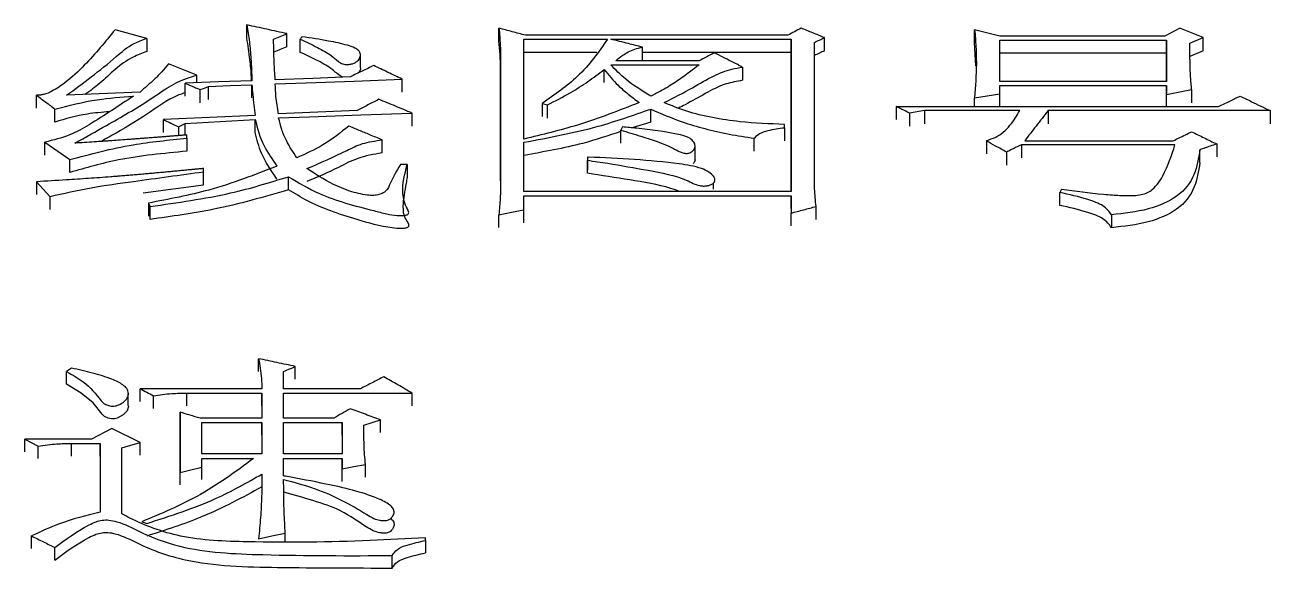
# Model space of a CAD drawing. Header units: millimetres. Extents: x 2642 to 4256, y 821 to 2003.
# Drawn here: x 2871.42 to 2879.49, y 1767.01 to 1770.53 of the extents above; entities that cross this region are included whole.
import ezdxf

# ---------------------------------------------------------------- set-up
doc = ezdxf.new("R2010")
doc.units = ezdxf.units.MM

msp = doc.modelspace()

# ---------------------------------------------------------------- linework, layer by layer
at = {"color": 7, "linetype": 'Continuous', "lineweight": 25}
for p, q in [((2872.2055, 1770.4406), (2872.0004, 1770.497)), ((2872.855, 1770.4426), (2872.855, 1770.5278)), ((2874.4884, 1770.4221), (2874.4884, 1770.5072)), ((2877.5714, 1770.4117), (2877.5714, 1770.4969)), ((2877.7336, 1770.4558), (2877.5714, 1770.4969)), ((2878.9019, 1770.5071), (2878.8045, 1770.4558)), ((2879.0533, 1770.4455), (2878.9019, 1770.5071)), ((2872.2055, 1770.4406), (2872.2055, 1770.3555)), ((2873.1146, 1770.3862), (2873.1146, 1770.4713)), ((2873.2011, 1770.3502), (2873.2011, 1770.4353)), ((2874.6507, 1770.4353), (2875.1916, 1770.4353)), ((2874.6507, 1769.789), (2874.6507, 1770.4353)), ((2876.3598, 1770.461), (2874.6615, 1770.461)), ((2875.2132, 1770.4353), (2876.3815, 1770.4352)), ((2876.3815, 1770.4352), (2876.3815, 1769.449)), ((2876.3815, 1770.3502), (2876.3815, 1770.4352)), ((2876.5329, 1769.545), (2876.5329, 1770.4146)), ((2876.5978, 1770.3604), (2876.5978, 1770.4455)), ((2877.5789, 1770.2632), (2877.5714, 1770.4117)), ((2878.8045, 1770.4558), (2877.7336, 1770.4558)), ((2877.7336, 1770.4301), (2878.8154, 1770.43)), ((2877.7336, 1770.1609), (2877.7336, 1770.4301)), ((2878.8153, 1770.345), (2878.8154, 1770.43)), ((2878.8154, 1770.43), (2878.8154, 1770.1609)), ((2878.9668, 1770.4094), (2879.0533, 1770.4455)), ((2879.0533, 1770.3604), (2879.0533, 1770.4455)), ((2873.5909, 1770.2537), (2873.5909, 1770.3391)), ((2875.1226, 1770.3502), (2874.6507, 1770.3502)), ((2876.3815, 1770.3502), (2875.4187, 1770.3502)), ((2876.3815, 1769.449), (2876.3815, 1770.3502)), ((2878.8153, 1770.345), (2877.7336, 1770.345)), ((2878.8154, 1770.1609), (2878.8153, 1770.345)), ((2879.0533, 1770.3604), (2878.9668, 1770.3244)), ((2872.5301, 1770.2028), (2872.3466, 1770.2752)), ((2874.4992, 1770.3114), (2874.4993, 1769.5184)), ((2874.4992, 1770.2265), (2874.4992, 1770.3114)), ((2875.2132, 1770.27), (2875.7865, 1770.27)), ((2875.7865, 1770.2959), (2875.2456, 1770.2959)), ((2876.068, 1770.1695), (2876.068, 1770.2543)), ((2872.5301, 1770.1533), (2872.5301, 1770.2028)), ((2873.861, 1770.0919), (2873.861, 1770.1766)), ((2874.4993, 1769.5182), (2874.4992, 1770.2265)), ((2875.1699, 1770.1541), (2875.1699, 1770.2389)), ((2872.1627, 1770.0933), (2871.6869, 1770.0724)), ((2872.4548, 1770.066), (2872.4548, 1770.1506)), ((2872.5521, 1770.0243), (2872.5521, 1770.1089)), ((2872.6062, 1770.0451), (2872.6062, 1770.1298)), ((2872.8875, 1770.0555), (2872.8875, 1770.1402)), ((2878.8154, 1770.1609), (2877.7336, 1770.1609)), ((2877.7336, 1770.1349), (2878.8154, 1770.1349)), ((2877.7336, 1770.0828), (2877.7336, 1770.1349)), ((2878.8154, 1770.1349), (2878.8154, 1770.0775)), ((2878.8154, 1770.0502), (2878.8154, 1770.1349)), ((2878.8154, 1770.0775), (2878.9776, 1770.1088)), ((2878.9776, 1770.1088), (2878.9776, 1770.0242)), ((2871.492, 1769.9879), (2871.492, 1770.0724)), ((2874.7696, 1770.0201), (2874.8021, 1770.0097)), ((2874.7696, 1770.0201), (2874.7696, 1769.9356)), ((2874.8021, 1769.9252), (2874.8021, 1770.0097)), ((2877.5714, 1770.0567), (2877.7336, 1770.0828)), ((2877.5714, 1769.9991), (2877.5714, 1770.0567)), ((2877.7336, 1769.9991), (2877.7336, 1770.0828)), ((2878.8154, 1769.9991), (2878.8154, 1770.0775)), ((2871.6111, 1769.899), (2871.6111, 1769.9835)), ((2873.9259, 1769.8729), (2873.9259, 1769.9573)), ((2875.4727, 1769.8991), (2875.4727, 1769.9835)), ((2877.063, 1769.9991), (2879.1507, 1769.9991)), ((2877.063, 1769.9991), (2877.063, 1769.9147)), ((2877.2468, 1769.973), (2877.1495, 1769.9572)), ((2877.1495, 1769.9572), (2877.1495, 1769.8728)), ((2877.8634, 1769.9729), (2877.2468, 1769.973)), ((2877.2468, 1769.973), (2877.2468, 1769.8885)), ((2879.486, 1769.9729), (2878.0473, 1769.9729)), ((2878.0473, 1769.9729), (2878.0473, 1769.8885)), ((2879.486, 1769.9729), (2879.486, 1769.8885)), ((2872.3142, 1769.831), (2872.3142, 1769.9153)), ((2872.4115, 1769.868), (2872.4548, 1769.889)), ((2872.4115, 1769.868), (2872.4115, 1769.811)), ((2872.4548, 1769.8145), (2872.4548, 1769.889)), ((2872.9091, 1769.831), (2872.9091, 1769.9153)), ((2875.2889, 1769.868), (2875.2781, 1769.8469)), ((2875.4727, 1769.899), (2875.3524, 1769.8615)), ((2876.3382, 1769.8627), (2876.3382, 1769.8837)), ((2876.3382, 1769.8627), (2876.3382, 1769.7784)), ((2871.5461, 1769.7679), (2871.7084, 1769.6567)), ((2872.4656, 1769.7942), (2872.4656, 1769.8153)), ((2872.4656, 1769.7942), (2872.4656, 1769.71)), ((2873.7313, 1769.6994), (2873.7313, 1769.7836)), ((2874.6507, 1769.449), (2874.6507, 1769.7678)), ((2876.1435, 1769.71), (2876.1435, 1769.7942)), ((2877.6471, 1769.7783), (2877.6471, 1769.6941)), ((2877.8959, 1769.7783), (2878.8586, 1769.7783)), ((2875.7597, 1769.6607), (2875.7597, 1769.7453)), ((2877.7769, 1769.7043), (2877.7769, 1769.6203)), ((2878.8694, 1769.7519), (2877.8743, 1769.7519)), ((2877.8743, 1769.7519), (2877.8743, 1769.6678)), ((2879.0317, 1769.636), (2879.0317, 1769.7201)), ((2879.1399, 1769.7572), (2879.1399, 1769.673)), ((2871.7084, 1769.5726), (2871.7084, 1769.6567)), ((2873.8935, 1769.6248), (2873.8503, 1769.6248)), ((2873.8935, 1769.6248), (2873.8935, 1769.5409)), ((2875.0618, 1769.6725), (2875.0618, 1769.5885)), ((2875.0618, 1769.6725), (2875.0618, 1769.6515)), ((2875.0618, 1769.5675), (2875.0618, 1769.6515)), ((2872.5738, 1769.5771), (2872.5738, 1769.5983)), ((2872.5738, 1769.4931), (2872.5738, 1769.5771)), ((2873.1254, 1769.4612), (2873.1254, 1769.5451)), ((2875.8792, 1769.547), (2875.8792, 1769.548)), ((2871.492, 1769.5131), (2871.492, 1769.4294)), ((2871.492, 1769.5131), (2871.5782, 1769.4174)), ((2872.1817, 1769.4398), (2872.5737, 1769.4931)), ((2876.3815, 1769.449), (2874.6507, 1769.449)), ((2875.8792, 1769.4637), (2875.8792, 1769.5054)), ((2878.1339, 1769.465), (2878.1231, 1769.4436)), ((2878.1231, 1769.3598), (2878.1231, 1769.4436)), ((2871.5782, 1769.4174), (2871.5782, 1769.3337)), ((2872.2168, 1769.3742), (2872.2276, 1769.3527)), ((2872.2168, 1769.3742), (2872.2168, 1769.2905)), ((2874.6507, 1769.4223), (2876.3815, 1769.4222)), ((2874.6507, 1769.3312), (2874.6507, 1769.4223)), ((2876.3815, 1769.3386), (2876.3815, 1769.4222)), ((2876.3815, 1769.4222), (2876.3815, 1769.3097)), ((2872.2276, 1769.2692), (2872.2276, 1769.3527)), ((2874.4884, 1769.2155), (2874.4884, 1769.2989)), ((2874.6507, 1769.2477), (2874.6507, 1769.3312)), ((2876.3815, 1769.2262), (2876.3815, 1769.3097)), ((2876.5437, 1769.2691), (2876.5437, 1769.3526)), ((2878.4584, 1769.2989), (2878.4584, 1769.2153)), ((2872.9308, 1768.2851), (2872.9308, 1768.3671)), ((2873.1687, 1768.2351), (2873.1687, 1768.3171)), ((2871.6867, 1768.2015), (2871.6867, 1768.2838)), ((2871.7192, 1768.306), (2871.6868, 1768.2838)), ((2873.093, 1768.1722), (2873.093, 1768.2838)), ((2872.0861, 1768.1454), (2872.0861, 1768.1515)), ((2872.9524, 1768.1723), (2872.1627, 1768.1723)), ((2872.1627, 1768.0905), (2872.1627, 1768.1723)), ((2873.5906, 1768.1722), (2873.093, 1768.1722)), ((2872.0861, 1768.0692), (2872.0861, 1768.1394)), ((2872.2493, 1768.0458), (2872.2493, 1768.1275)), ((2872.4656, 1768.1443), (2872.9524, 1768.1443)), ((2872.4656, 1768.0622), (2872.4656, 1768.1443)), ((2872.9524, 1768.1443), (2872.9524, 1767.9817)), ((2872.9524, 1768.0626), (2872.9524, 1768.1443)), ((2873.093, 1768.1443), (2873.926, 1768.1443)), ((2873.093, 1767.9817), (2873.093, 1768.1443)), ((2873.926, 1768.0625), (2873.926, 1768.1443)), ((2872.4223, 1768.0211), (2872.4224, 1767.6313)), ((2872.4223, 1767.9395), (2872.4223, 1768.0211)), ((2871.9788, 1767.9142), (2871.849, 1767.8466)), ((2872.1627, 1767.824), (2871.9788, 1767.9142)), ((2872.4224, 1767.5499), (2872.4223, 1767.9391)), ((2872.9524, 1767.9817), (2872.5522, 1767.9817)), ((2872.563, 1767.9536), (2872.9524, 1767.9536)), ((2872.563, 1767.7504), (2872.563, 1767.9536)), ((2872.9524, 1767.9536), (2872.9524, 1767.7504)), ((2872.9524, 1767.8721), (2872.9524, 1767.9536)), ((2873.4175, 1767.9817), (2873.093, 1767.9817)), ((2873.093, 1767.9536), (2873.4716, 1767.9536)), ((2873.093, 1767.7504), (2873.093, 1767.9536)), ((2873.4716, 1767.9536), (2873.4716, 1767.7504)), ((2873.4716, 1767.8721), (2873.4716, 1767.9536)), ((2873.7204, 1767.889), (2873.7204, 1767.9705)), ((2871.4163, 1767.8466), (2871.5029, 1767.8014)), ((2871.849, 1767.8466), (2871.4163, 1767.8466)), ((2871.5029, 1767.7201), (2871.5029, 1767.8014)), ((2871.7192, 1767.8183), (2871.9031, 1767.8183)), ((2871.7192, 1767.737), (2871.7192, 1767.8183)), ((2871.9031, 1767.8183), (2871.9031, 1767.3745)), ((2871.9031, 1767.737), (2871.9031, 1767.8183)), ((2872.0437, 1767.3629), (2872.0437, 1767.79)), ((2872.1627, 1767.7427), (2872.1627, 1767.824)), ((2872.9524, 1767.7504), (2872.563, 1767.7504)), ((2873.4716, 1767.7504), (2873.093, 1767.7504)), ((2871.9031, 1767.7366), (2871.9031, 1767.3745)), ((2872.563, 1767.7221), (2872.8981, 1767.7221)), ((2872.563, 1767.6654), (2872.563, 1767.7221)), ((2873.093, 1767.7221), (2873.4716, 1767.7221)), ((2873.093, 1767.6085), (2873.093, 1767.7221)), ((2873.4716, 1767.7221), (2873.4716, 1767.654)), ((2873.4716, 1767.6409), (2873.4716, 1767.7221)), ((2873.6231, 1767.6013), (2873.6231, 1767.6824)), ((2872.4224, 1767.5503), (2872.4224, 1767.6313)), ((2872.563, 1767.5843), (2872.563, 1767.6654)), ((2873.4716, 1767.573), (2873.4716, 1767.654)), ((2873.7924, 1767.4084), (2873.7924, 1767.4105)), ((2873.7924, 1767.3293), (2873.7924, 1767.3385)), ((2871.4596, 1767.139), (2871.4596, 1767.2194)), ((2873.1038, 1767.1842), (2873.1038, 1767.2367)), ((2874.0125, 1767.1906), (2874.0125, 1767.2079)), ((2874.0125, 1767.1906), (2874.0125, 1767.1102)), ((2873.7962, 1767.0118), (2873.7962, 1767.0925))]:
    msp.add_line(p, q, dxfattribs=at)
at = {"color": 7, "linetype": 'Continuous', "lineweight": 25, "flags": 128}
for points in [[(2875.4187, 1770.2987), (2875.4187, 1770.3412), (2875.4187, 1770.3837)], [(2873.5257, 1770.1922), (2873.2823, 1770.1818), (2873.0389, 1770.1714)], [(2873.0389, 1770.1454), (2873.2384, 1770.153), (2873.5497, 1770.1648), (2873.861, 1770.1766)], [(2872.8875, 1770.1662), (2872.6711, 1770.1584), (2872.4548, 1770.1506)], [(2872.5521, 1770.1089), (2872.5792, 1770.1194), (2872.6062, 1770.1298)], [(2872.6062, 1770.1298), (2872.7468, 1770.135), (2872.8875, 1770.1402)], [(2872.9091, 1769.9416), (2872.6116, 1769.9284), (2872.3142, 1769.9153)], [(2873.569, 1769.973), (2873.3148, 1769.9625), (2873.0605, 1769.9521)], [(2873.0605, 1769.9258), (2873.2601, 1769.9331), (2873.593, 1769.9452), (2873.9259, 1769.9573)], [(2872.4548, 1769.889), (2872.6819, 1769.9022), (2872.9091, 1769.9153)], [(2875.2781, 1769.7626), (2875.2781, 1769.7974), (2875.2781, 1769.8221), (2875.2781, 1769.8469)], [(2871.5461, 1769.6837), (2871.5461, 1769.7049), (2871.5461, 1769.7262), (2871.5461, 1769.7679)], [(2874.4884, 1769.2989), (2874.5696, 1769.3151), (2874.6507, 1769.3312)], [(2872.0837, 1768.0686), (2872.087, 1768.0585), (2872.0791, 1768.0302), (2872.0532, 1768.003), (2872.0138, 1767.9822), (2871.996, 1767.9781), (2871.9766, 1767.9779), (2871.9566, 1767.9821), (2871.9332, 1767.9927), (2871.9163, 1768.0072), (2871.858, 1768.082), (2871.7807, 1768.1445), (2871.6867, 1768.2015), (2871.6867, 1768.2015)], [(2873.6123, 1767.9367), (2873.6663, 1767.9536), (2873.7204, 1767.9705)], [(2871.4163, 1767.7652), (2871.4163, 1767.7853), (2871.4163, 1767.8057), (2871.4163, 1767.8466)], [(2872.0437, 1767.79), (2872.0886, 1767.8028), (2872.1257, 1767.8134), (2872.1627, 1767.824)], [(2873.4716, 1767.654), (2873.5474, 1767.6682), (2873.6231, 1767.6824)], [(2872.4224, 1767.6313), (2872.4927, 1767.6483), (2872.563, 1767.6654)], [(2872.1735, 1767.3114), (2872.1897, 1767.3057), (2872.2059, 1767.2999)], [(2872.9308, 1767.2021), (2873.0173, 1767.2194), (2873.1038, 1767.2367)], [(2871.6111, 1767.0637), (2871.6111, 1767.0841), (2871.6111, 1767.1045), (2871.6111, 1767.1445)]]:
    msp.add_lwpolyline(points, dxfattribs=at)
at = {"color": 7, "linetype": 'Continuous', "lineweight": 25}
for points, knots in [([(2872.0004, 1770.497), (2871.9377, 1770.4194), (2871.842, 1770.301), (2871.7, 1770.168), (2871.6087, 1770.1052), (2871.5521, 1770.0803), (2871.5164, 1770.0729), (2871.5003, 1770.0726), (2871.492, 1770.0724)], [0, 0, 0, 0, 0.4932841, 0.7524352, 0.8836943, 0.9508017, 0.9748294, 1, 1, 1, 1]), ([(2872.855, 1770.5278), (2872.8608, 1770.4914), (2872.8724, 1770.4186), (2872.8831, 1770.2981), (2872.8859, 1770.2137), (2872.8875, 1770.1662)], [0, 0, 0, 0, 0.304303, 0.608646, 1, 1, 1, 1]), ([(2873.1146, 1770.4713), (2873.0714, 1770.4807), (2872.9848, 1770.4996), (2872.8983, 1770.5184), (2872.855, 1770.5278)], [0, 0, 0, 0, 0.5, 1, 1, 1, 1]), ([(2874.4884, 1770.5072), (2874.4902, 1770.4889), (2874.4937, 1770.4523), (2874.4976, 1770.3871), (2874.4986, 1770.3401), (2874.4992, 1770.3114)], [0, 0, 0, 0, 0.281466, 0.562942, 1, 1, 1, 1]), ([(2874.6615, 1770.461), (2874.6327, 1770.4687), (2874.575, 1770.4841), (2874.5173, 1770.4995), (2874.4884, 1770.5072)], [0, 0, 0, 0, 0.499999, 1, 1, 1, 1]), ([(2876.4464, 1770.5072), (2876.4319, 1770.4995), (2876.4031, 1770.4841), (2876.3742, 1770.4687), (2876.3598, 1770.461)], [0, 0, 0, 0, 0.499996, 1, 1, 1, 1]), ([(2876.5978, 1770.4455), (2876.5726, 1770.4558), (2876.5221, 1770.4764), (2876.4716, 1770.4969), (2876.4464, 1770.5072)], [0, 0, 0, 0, 0.499999, 1, 1, 1, 1]), ([(2877.5714, 1770.4969), (2877.5744, 1770.4602), (2877.5805, 1770.3868), (2877.5845, 1770.2403), (2877.5766, 1770.1299), (2877.5714, 1770.0567)], [0, 0, 0, 0, 0.2520851, 0.5041975, 1, 1, 1, 1]), ([(2871.6869, 1770.0724), (2871.7402, 1770.112), (2871.8511, 1770.1943), (2871.9938, 1770.3062), (2872.0939, 1770.4003), (2872.1775, 1770.4304), (2872.2055, 1770.4406)], [0, 0, 0, 0, 0.31366, 0.654046, 0.883874, 1, 1, 1, 1]), ([(2872.885, 1770.1661), (2872.8848, 1770.1748), (2872.8838, 1770.2204), (2872.874, 1770.3128), (2872.8619, 1770.3959), (2872.855, 1770.4426)], [0, 0, 0, 0, 0.093559, 0.490827, 1, 1, 1, 1]), ([(2873.0281, 1770.4353), (2873.0425, 1770.4413), (2873.0714, 1770.4533), (2873.1002, 1770.4653), (2873.1146, 1770.4713)], [0, 0, 0, 0, 0.4999992, 1, 1, 1, 1]), ([(2873.0389, 1770.1714), (2873.0375, 1770.1918), (2873.0338, 1770.2461), (2873.0296, 1770.3341), (2873.0286, 1770.4016), (2873.0281, 1770.4353)], [0, 0, 0, 0, 0.230465, 0.615194, 1, 1, 1, 1]), ([(2873.2011, 1770.4353), (2873.2384, 1770.4179), (2873.3095, 1770.3848), (2873.3952, 1770.3374), (2873.439, 1770.298), (2873.468, 1770.2769), (2873.4922, 1770.271), (2873.5124, 1770.271), (2873.5339, 1770.2747), (2873.556, 1770.2826), (2873.5766, 1770.2968), (2873.5898, 1770.3179), (2873.5935, 1770.3418), (2873.5791, 1770.363), (2873.5514, 1770.382), (2873.485, 1770.403), (2873.3705, 1770.4278), (2873.2699, 1770.4424), (2873.212, 1770.4508)], [0, 0, 0, 0, 0.140265, 0.267253, 0.34565, 0.385196, 0.401729, 0.418248, 0.440927, 0.464428, 0.491888, 0.53456, 0.581082, 0.616632, 0.65201, 0.706896, 0.831302, 1, 1, 1, 1]), ([(2873.212, 1770.4507), (2873.2111, 1770.4494), (2873.2088, 1770.4462), (2873.2052, 1770.441), (2873.2025, 1770.4372), (2873.2012, 1770.4353)], [0, 0, 0, 0, 0.25891, 0.629455, 1, 1, 1, 1]), ([(2874.4992, 1770.2265), (2874.499, 1770.245), (2874.4984, 1770.2818), (2874.4951, 1770.3471), (2874.491, 1770.3937), (2874.4884, 1770.4221)], [0, 0, 0, 0, 0.281816, 0.563643, 1, 1, 1, 1]), ([(2875.1916, 1770.4353), (2875.1345, 1770.3527), (2875.0317, 1770.2041), (2874.8503, 1770.0768), (2874.7696, 1770.0201)], [0, 0, 0, 0, 0.555128, 1, 1, 1, 1]), ([(2875.4187, 1770.3837), (2875.3883, 1770.3914), (2875.3389, 1770.4038), (2875.2704, 1770.4209), (2875.2322, 1770.4305), (2875.2132, 1770.4353)], [0, 0, 0, 0, 0.443636, 0.721817, 1, 1, 1, 1]), ([(2876.5329, 1770.4146), (2876.5437, 1770.4198), (2876.5654, 1770.4301), (2876.587, 1770.4404), (2876.5978, 1770.4455)], [0, 0, 0, 0, 0.499999, 1, 1, 1, 1]), ([(2878.9776, 1770.1088), (2878.9774, 1770.1113), (2878.9769, 1770.1163), (2878.9763, 1770.1238), (2878.9756, 1770.1312), (2878.975, 1770.1387), (2878.9743, 1770.1462), (2878.9737, 1770.1536), (2878.9732, 1770.1599), (2878.9727, 1770.1661), (2878.9722, 1770.1723), (2878.9717, 1770.1798), (2878.971, 1770.1897), (2878.9704, 1770.1996), (2878.9698, 1770.2096), (2878.9694, 1770.217), (2878.9689, 1770.227), (2878.9685, 1770.2369), (2878.9682, 1770.2468), (2878.9679, 1770.2543), (2878.9676, 1770.2642), (2878.9674, 1770.2741), (2878.9672, 1770.284), (2878.967, 1770.2939), (2878.9669, 1770.3038), (2878.9668, 1770.3137), (2878.9667, 1770.3211), (2878.9667, 1770.3286), (2878.9666, 1770.336), (2878.9666, 1770.3422), (2878.9666, 1770.3471), (2878.9666, 1770.352), (2878.9666, 1770.357), (2878.9666, 1770.3619), (2878.9666, 1770.3656), (2878.9666, 1770.3693), (2878.9667, 1770.3743), (2878.9667, 1770.3792), (2878.9667, 1770.3841), (2878.9667, 1770.3891), (2878.9667, 1770.394), (2878.9667, 1770.3989), (2878.9668, 1770.4037), (2878.9668, 1770.4072), (2878.9668, 1770.4094)], [0, 0, 0, 0, 0.024742, 0.049483, 0.074225, 0.098967, 0.123709, 0.14845, 0.173192, 0.185563, 0.210305, 0.235047, 0.259788, 0.309272, 0.334014, 0.358756, 0.383497, 0.432981, 0.457723, 0.482464, 0.507206, 0.55669, 0.581431, 0.606173, 0.655657, 0.680399, 0.70514, 0.729882, 0.754624, 0.779366, 0.791736, 0.804107, 0.828849, 0.84122, 0.853591, 0.865962, 0.878333, 0.903074, 0.915445, 0.927816, 0.952558, 0.964929, 0.9773, 1, 1, 1, 1]), ([(2872.2055, 1770.3555), (2872.1754, 1770.3441), (2872.0398, 1770.2926), (2871.9481, 1770.1801), (2871.8386, 1770.1013), (2871.8057, 1770.0777)], [0, 0, 0, 0, 0.166282, 0.749893, 1, 1, 1, 1]), ([(2873.1146, 1770.3862), (2873.1002, 1770.3802), (2873.0719, 1770.3685), (2873.0437, 1770.3567), (2873.0298, 1770.3509)], [0, 0, 0, 0, 0.510286, 1, 1, 1, 1]), ([(2873.4777, 1770.1902), (2873.4774, 1770.1902), (2873.4698, 1770.1919), (2873.4403, 1770.2111), (2873.397, 1770.2522), (2873.3056, 1770.3017), (2873.2361, 1770.334), (2873.2011, 1770.3502)], [0, 0, 0, 0, 0.002101, 0.06025, 0.324417, 0.659916, 1, 1, 1, 1]), ([(2875.2456, 1770.2959), (2875.26, 1770.3082), (2875.2837, 1770.3286), (2875.3264, 1770.3533), (2875.3669, 1770.3731), (2875.4013, 1770.3801), (2875.4187, 1770.3837)], [0, 0, 0, 0, 0.333513, 0.552424, 0.773916, 1, 1, 1, 1]), ([(2875.8839, 1770.3476), (2875.8676, 1770.339), (2875.8352, 1770.3218), (2875.8027, 1770.3045), (2875.7865, 1770.2959)], [0, 0, 0, 0, 0.499998, 1, 1, 1, 1]), ([(2876.0679, 1770.2544), (2876.0436, 1770.2667), (2876.0008, 1770.2884), (2875.9394, 1770.3195), (2875.9024, 1770.3382), (2875.8839, 1770.3476)], [0, 0, 0, 0, 0.3962, 0.6981, 1, 1, 1, 1]), ([(2876.5978, 1770.3604), (2876.587, 1770.3553), (2876.5653, 1770.345), (2876.5437, 1770.3347), (2876.5329, 1770.3296)], [0, 0, 0, 0, 0.499998, 1, 1, 1, 1]), ([(2872.3466, 1770.2752), (2872.3324, 1770.258), (2872.304, 1770.2237), (2872.2431, 1770.1628), (2872.1936, 1770.12), (2872.1627, 1770.0933)], [0, 0, 0, 0, 0.273067, 0.546131, 1, 1, 1, 1]), ([(2873.6771, 1770.2649), (2873.6519, 1770.2528), (2873.6014, 1770.2286), (2873.5509, 1770.2043), (2873.5257, 1770.1922)], [0, 0, 0, 0, 0.4999977, 1, 1, 1, 1]), ([(2873.5895, 1770.2537), (2873.5902, 1770.2496), (2873.5924, 1770.2369), (2873.5832, 1770.2249), (2873.577, 1770.2168)], [0, 0, 0, 0, 0.322685, 1, 1, 1, 1]), ([(2873.861, 1770.1766), (2873.8304, 1770.1913), (2873.7691, 1770.2208), (2873.7078, 1770.2502), (2873.6771, 1770.2649)], [0, 0, 0, 0, 0.5, 1, 1, 1, 1]), ([(2875.4729, 1770.0672), (2875.4153, 1770.1022), (2875.313, 1770.1645), (2875.2436, 1770.2379), (2875.2132, 1770.27)], [0, 0, 0, 0, 0.563044, 1, 1, 1, 1]), ([(2875.7865, 1770.27), (2875.7453, 1770.2379), (2875.6783, 1770.1858), (2875.5724, 1770.1182), (2875.5061, 1770.0842), (2875.4729, 1770.0672)], [0, 0, 0, 0, 0.443463, 0.720804, 1, 1, 1, 1]), ([(2875.5593, 1770.0254), (2875.6216, 1770.0568), (2875.7334, 1770.1131), (2875.8634, 1770.1935), (2875.976, 1770.2394), (2876.0443, 1770.2504), (2876.0679, 1770.2543)], [0, 0, 0, 0, 0.381447, 0.683524, 0.890528, 1, 1, 1, 1]), ([(2871.7408, 1769.7626), (2871.8091, 1769.8007), (2871.9754, 1769.8936), (2872.2157, 1770.0318), (2872.3845, 1770.1579), (2872.5076, 1770.1959), (2872.5301, 1770.2028)], [0, 0, 0, 0, 0.257956, 0.627877, 0.931924, 1, 1, 1, 1]), ([(2874.8021, 1770.0097), (2874.8523, 1770.0352), (2874.9457, 1770.0829), (2875.0664, 1770.1607), (2875.1354, 1770.2128), (2875.1699, 1770.2389)], [0, 0, 0, 0, 0.366086, 0.682145, 1, 1, 1, 1]), ([(2875.1699, 1770.2389), (2875.1984, 1770.2044), (2875.2435, 1770.1497), (2875.3249, 1770.0798), (2875.373, 1770.0435), (2875.3971, 1770.0254)], [0, 0, 0, 0, 0.459963, 0.729487, 1, 1, 1, 1]), ([(2876.0679, 1770.1694), (2876.0308, 1770.1626), (2875.9369, 1770.1453), (2875.8228, 1770.0816), (2875.7258, 1770.0272), (2875.6664, 1769.9965), (2875.6523, 1769.9892)], [0, 0, 0, 0, 0.2144271, 0.5437869, 0.8913434, 1, 1, 1, 1]), ([(2872.4548, 1770.0895), (2872.4412, 1770.0846), (2872.3405, 1770.0479), (2872.2061, 1769.9408), (2872.034, 1769.8429), (2871.9324, 1769.7859), (2871.9097, 1769.7732)], [0, 0, 0, 0, 0.06105, 0.454035, 0.878148, 1, 1, 1, 1]), ([(2872.4548, 1770.1506), (2872.4678, 1770.1451), (2872.4905, 1770.1353), (2872.5229, 1770.1215), (2872.5424, 1770.1131), (2872.5521, 1770.1089)], [0, 0, 0, 0, 0.400146, 0.700073, 1, 1, 1, 1]), ([(2872.8875, 1770.1402), (2872.8893, 1770.1191), (2872.893, 1770.0755), (2872.9002, 1770.0093), (2872.9061, 1769.9641), (2872.9091, 1769.9416)], [0, 0, 0, 0, 0.320034, 0.659996, 1, 1, 1, 1]), ([(2873.0605, 1769.9521), (2873.057, 1769.971), (2873.0499, 1770.0089), (2873.0414, 1770.0734), (2873.0398, 1770.1189), (2873.0389, 1770.1454)], [0, 0, 0, 0, 0.293913, 0.587864, 1, 1, 1, 1]), ([(2871.492, 1770.0724), (2871.5119, 1770.0576), (2871.5515, 1770.028), (2871.5912, 1769.9983), (2871.6111, 1769.9835)], [0, 0, 0, 0, 0.5000033, 1, 1, 1, 1]), ([(2872.1195, 1770.0672), (2872.0265, 1770.0048), (2871.8967, 1769.9176), (2871.7106, 1769.8102), (2871.6013, 1769.782), (2871.5461, 1769.7679)], [0, 0, 0, 0, 0.555127, 0.77558, 1, 1, 1, 1]), ([(2871.6111, 1769.9835), (2871.7009, 1770.0064), (2871.863, 1770.0478), (2872.0404, 1770.0612), (2872.1194, 1770.0672)], [0, 0, 0, 0, 0.55469, 1, 1, 1, 1]), ([(2873.7096, 1770.0463), (2873.6861, 1770.0341), (2873.6393, 1770.0097), (2873.5924, 1769.9852), (2873.569, 1769.973)], [0, 0, 0, 0, 0.499998, 1, 1, 1, 1]), ([(2873.9259, 1769.9573), (2873.8899, 1769.9721), (2873.8178, 1770.0018), (2873.7456, 1770.0315), (2873.7096, 1770.0463)], [0, 0, 0, 0, 0.5, 1, 1, 1, 1]), ([(2875.3971, 1770.0254), (2875.2671, 1769.9738), (2875.0336, 1769.8811), (2874.7683, 1769.8173), (2874.6507, 1769.789)], [0, 0, 0, 0, 0.556376, 1, 1, 1, 1]), ([(2876.3382, 1769.8837), (2876.2419, 1769.8876), (2876.0837, 1769.894), (2875.8714, 1769.9253), (2875.7018, 1769.9648), (2875.6065, 1770.0053), (2875.5593, 1770.0254)], [0, 0, 0, 0, 0.344394, 0.565966, 0.784996, 1, 1, 1, 1]), ([(2879.1507, 1769.9991), (2879.1632, 1770.0051), (2879.1881, 1770.0172), (2879.235, 1770.0399), (2879.2694, 1770.0565), (2879.2913, 1770.0671)], [0, 0, 0, 0, 0.2662451, 0.5324905, 1, 1, 1, 1]), ([(2879.2913, 1770.0671), (2879.3163, 1770.055), (2879.3612, 1770.0333), (2879.4261, 1770.0019), (2879.4661, 1769.9826), (2879.486, 1769.9729)], [0, 0, 0, 0, 0.384573, 0.692287, 1, 1, 1, 1]), ([(2871.9631, 1769.966), (2871.9155, 1769.9621), (2871.7909, 1769.9519), (2871.6798, 1769.9192), (2871.6111, 1769.899)], [0, 0, 0, 0, 0.381272, 1, 1, 1, 1]), ([(2873.1795, 1769.6673), (2873.1546, 1769.7041), (2873.1136, 1769.7645), (2873.0794, 1769.8518), (2873.0669, 1769.9011), (2873.0605, 1769.9258)], [0, 0, 0, 0, 0.438459, 0.718604, 1, 1, 1, 1]), ([(2874.6507, 1769.7678), (2874.8143, 1769.7986), (2875.1047, 1769.8531), (2875.3609, 1769.9439), (2875.4727, 1769.9835)], [0, 0, 0, 0, 0.5633289, 1, 1, 1, 1]), ([(2875.4727, 1769.9835), (2875.5388, 1769.9543), (2875.6483, 1769.906), (2875.8229, 1769.8551), (2875.9791, 1769.8189), (2876.0886, 1769.8024), (2876.1435, 1769.7942)], [0, 0, 0, 0, 0.334937, 0.554746, 0.776585, 1, 1, 1, 1]), ([(2877.1495, 1769.9572), (2877.1371, 1769.9632), (2877.1165, 1769.9732), (2877.0877, 1769.9872), (2877.0712, 1769.9952), (2877.063, 1769.9991)], [0, 0, 0, 0, 0.4283604, 0.7141802, 1, 1, 1, 1]), ([(2877.6471, 1769.7783), (2877.6687, 1769.7857), (2877.7115, 1769.8002), (2877.7621, 1769.8357), (2877.8014, 1769.8779), (2877.8359, 1769.9249), (2877.8543, 1769.957), (2877.8634, 1769.9729)], [0, 0, 0, 0, 0.176065, 0.348002, 0.566634, 0.783694, 1, 1, 1, 1]), ([(2878.0473, 1769.9729), (2878.0343, 1769.9563), (2878.0084, 1769.923), (2877.9579, 1769.8582), (2877.9204, 1769.8099), (2877.8959, 1769.7783)], [0, 0, 0, 0, 0.257226, 0.514452, 1, 1, 1, 1]), ([(2872.3142, 1769.9153), (2872.3304, 1769.9074), (2872.3628, 1769.8917), (2872.3953, 1769.8759), (2872.4115, 1769.868)], [0, 0, 0, 0, 0.499999, 1, 1, 1, 1]), ([(2872.9091, 1769.9153), (2872.9237, 1769.8579), (2872.9498, 1769.755), (2873.0192, 1769.6574), (2873.0498, 1769.6143)], [0, 0, 0, 0, 0.558486, 1, 1, 1, 1]), ([(2873.5148, 1769.8733), (2873.4624, 1769.8306), (2873.3679, 1769.7538), (2873.2376, 1769.6939), (2873.1795, 1769.6673)], [0, 0, 0, 0, 0.554889, 1, 1, 1, 1]), ([(2873.7313, 1769.7836), (2873.7046, 1769.7947), (2873.6552, 1769.8152), (2873.583, 1769.8451), (2873.5376, 1769.8639), (2873.5148, 1769.8733)], [0, 0, 0, 0, 0.36988, 0.68494, 1, 1, 1, 1]), ([(2875.2781, 1769.8469), (2875.3214, 1769.8339), (2875.4368, 1769.7993), (2875.5626, 1769.7575), (2875.6387, 1769.7179), (2875.6626, 1769.7062), (2875.6814, 1769.6989), (2875.6979, 1769.6958), (2875.7095, 1769.6958), (2875.7214, 1769.6982), (2875.7357, 1769.7044), (2875.7508, 1769.7169), (2875.761, 1769.7349), (2875.759, 1769.7583), (2875.7426, 1769.7829), (2875.7058, 1769.8066), (2875.5835, 1769.8358), (2875.4418, 1769.8525), (2875.3194, 1769.8649), (2875.2889, 1769.868)], [0, 0, 0, 0, 0.125302, 0.334347, 0.369116, 0.392006, 0.415961, 0.426676, 0.435655, 0.44463, 0.458341, 0.481396, 0.513091, 0.54477, 0.589295, 0.633614, 0.685428, 0.92175, 1, 1, 1, 1]), ([(2876.1435, 1769.7942), (2876.1531, 1769.8049), (2876.1729, 1769.8268), (2876.246, 1769.8494), (2876.303, 1769.8576), (2876.3382, 1769.8627)], [0, 0, 0, 0, 0.267237, 0.548075, 1, 1, 1, 1]), ([(2871.7084, 1769.6567), (2871.8424, 1769.6923), (2872.0838, 1769.7565), (2872.348, 1769.7826), (2872.4656, 1769.7942)], [0, 0, 0, 0, 0.554954, 1, 1, 1, 1]), ([(2872.4656, 1769.8153), (2872.4632, 1769.8151), (2872.4585, 1769.8148), (2872.4514, 1769.8142), (2872.4455, 1769.8137), (2872.4396, 1769.8133), (2872.4337, 1769.8128), (2872.4277, 1769.8123), (2872.4218, 1769.8119), (2872.4171, 1769.8115), (2872.4088, 1769.8108), (2872.4005, 1769.8102), (2872.3887, 1769.8092), (2872.3792, 1769.8085), (2872.3674, 1769.8075), (2872.358, 1769.8068), (2872.3461, 1769.8059), (2872.3343, 1769.8049), (2872.3225, 1769.804), (2872.3106, 1769.8031), (2872.2988, 1769.8022), (2872.287, 1769.8012), (2872.2751, 1769.8003), (2872.2657, 1769.7996), (2872.2538, 1769.7987), (2872.2444, 1769.7979), (2872.2325, 1769.797), (2872.2207, 1769.7961), (2872.2088, 1769.7952), (2872.197, 1769.7943), (2872.1875, 1769.7936), (2872.1757, 1769.7927), (2872.1639, 1769.7918), (2872.152, 1769.7909), (2872.1402, 1769.79), (2872.1307, 1769.7893), (2872.1188, 1769.7885), (2872.1023, 1769.7872), (2872.0501, 1769.7834), (2871.998, 1769.7795), (2871.9506, 1769.7761), (2871.9364, 1769.7751), (2871.9079, 1769.7731), (2871.8428, 1769.7687), (2871.7823, 1769.7651), (2871.7408, 1769.7626)], [0, 0, 0, 0, 0.009808, 0.019616, 0.029425, 0.034329, 0.044137, 0.053945, 0.058849, 0.068658, 0.073562, 0.093178, 0.102986, 0.122603, 0.132411, 0.152028, 0.161836, 0.181452, 0.201069, 0.210877, 0.230494, 0.25011, 0.259918, 0.279535, 0.289343, 0.308959, 0.318768, 0.338384, 0.358001, 0.367809, 0.387425, 0.397234, 0.41685, 0.436466, 0.446275, 0.465891, 0.475699, 0.495316, 0.534549, 0.691481, 0.711097, 0.730714, 0.75033, 0.828797, 1, 1, 1, 1]), ([(2873.0498, 1769.5303), (2873.0123, 1769.5853), (2872.9456, 1769.6833), (2872.9203, 1769.7859), (2872.9091, 1769.8309)], [0, 0, 0, 0, 0.561177, 1, 1, 1, 1]), ([(2873.2444, 1769.5983), (2873.3316, 1769.6356), (2873.4531, 1769.6877), (2873.5996, 1769.7649), (2873.6871, 1769.7773), (2873.7312, 1769.7836)], [0, 0, 0, 0, 0.557182, 0.776269, 1, 1, 1, 1]), ([(2875.2781, 1769.8383), (2875.1973, 1769.811), (2875.0011, 1769.745), (2874.7804, 1769.7064), (2874.6507, 1769.6836)], [0, 0, 0, 0, 0.412223, 1, 1, 1, 1]), ([(2877.7769, 1769.7043), (2877.7653, 1769.7109), (2877.7422, 1769.7241), (2877.6989, 1769.7488), (2877.6672, 1769.7669), (2877.6471, 1769.7783)], [0, 0, 0, 0, 0.2674634, 0.534927, 1, 1, 1, 1]), ([(2878.8586, 1769.7783), (2878.8711, 1769.7844), (2878.8972, 1769.7971), (2878.9368, 1769.8164), (2878.964, 1769.8297), (2878.9776, 1769.8363)], [0, 0, 0, 0, 0.3146533, 0.657326, 1, 1, 1, 1]), ([(2878.9776, 1769.8363), (2879.0047, 1769.8231), (2879.0587, 1769.7968), (2879.1128, 1769.7704), (2879.1399, 1769.7572)], [0, 0, 0, 0, 0.499999, 1, 1, 1, 1]), ([(2872.4656, 1769.71), (2872.3152, 1769.696), (2872.0493, 1769.6711), (2871.8117, 1769.6025), (2871.7084, 1769.5726)], [0, 0, 0, 0, 0.5652892, 1, 1, 1, 1]), ([(2873.7312, 1769.6994), (2873.6767, 1769.6897), (2873.5684, 1769.6704), (2873.4268, 1769.591), (2873.3136, 1769.5434), (2873.2444, 1769.5143)], [0, 0, 0, 0, 0.282471, 0.561267, 1, 1, 1, 1]), ([(2877.8743, 1769.7519), (2877.8618, 1769.7458), (2877.8393, 1769.7348), (2877.8069, 1769.719), (2877.7869, 1769.7092), (2877.7769, 1769.7043)], [0, 0, 0, 0, 0.384577, 0.692287, 1, 1, 1, 1]), ([(2878.1339, 1769.465), (2878.2243, 1769.4524), (2878.3337, 1769.4371), (2878.4761, 1769.4258), (2878.5571, 1769.4218), (2878.637, 1769.4238), (2878.694, 1769.4409), (2878.7492, 1769.4809), (2878.8153, 1769.5859), (2878.8474, 1769.6845), (2878.8694, 1769.7519)], [0, 0, 0, 0, 0.237785, 0.287938, 0.366632, 0.446055, 0.486951, 0.527634, 0.676721, 1, 1, 1, 1]), ([(2879.0317, 1769.7201), (2879.0136, 1769.61), (2878.988, 1769.4549), (2878.6988, 1769.3254), (2878.5397, 1769.3078), (2878.4584, 1769.2989)], [0, 0, 0, 0, 0.544628, 0.767125, 1, 1, 1, 1]), ([(2879.1399, 1769.7572), (2879.1258, 1769.7523), (2879.1007, 1769.7438), (2879.0647, 1769.7314), (2879.0427, 1769.7239), (2879.0317, 1769.7201)], [0, 0, 0, 0, 0.39043, 0.695215, 1, 1, 1, 1]), ([(2873.0498, 1769.6143), (2872.9067, 1769.5581), (2872.6492, 1769.4569), (2872.3498, 1769.3996), (2872.2168, 1769.3742)], [0, 0, 0, 0, 0.555779, 1, 1, 1, 1]), ([(2873.1254, 1769.5451), (2873.1891, 1769.5065), (2873.3435, 1769.4129), (2873.5833, 1769.349), (2873.7544, 1769.3059), (2873.8136, 1769.2941), (2873.8537, 1769.2927), (2873.8744, 1769.2938), (2873.8897, 1769.2973), (2873.8981, 1769.3011), (2873.903, 1769.307), (2873.9045, 1769.3191), (2873.8794, 1769.3616), (2873.8532, 1769.4661), (2873.8776, 1769.5622), (2873.8935, 1769.6248)], [0, 0, 0, 0, 0.1864304, 0.4525533, 0.5137397, 0.5595487, 0.5749405, 0.5926781, 0.5999529, 0.607307, 0.6136534, 0.6226215, 0.6500428, 0.7720989, 1, 1, 1, 1]), ([(2873.8505, 1769.6248), (2873.824, 1769.5798), (2873.7926, 1769.5265), (2873.7671, 1769.4626), (2873.743, 1769.4419), (2873.7116, 1769.4285), (2873.6753, 1769.4227), (2873.6084, 1769.4276), (2873.4773, 1769.4618), (2873.3521, 1769.5268), (2873.2704, 1769.581), (2873.2444, 1769.5983)], [0, 0, 0, 0, 0.266852, 0.315952, 0.365722, 0.40082, 0.436128, 0.478331, 0.60435, 0.873952, 1, 1, 1, 1]), ([(2875.0618, 1769.6515), (2875.106, 1769.6451), (2875.2383, 1769.6258), (2875.4536, 1769.5876), (2875.6506, 1769.5499), (2875.7443, 1769.5028), (2875.7807, 1769.4886), (2875.8128, 1769.4841), (2875.8372, 1769.4858), (2875.8593, 1769.4917), (2875.8771, 1769.5012), (2875.8877, 1769.5133), (2875.8898, 1769.5289), (2875.8794, 1769.5507), (2875.8509, 1769.5766), (2875.7781, 1769.61), (2875.6109, 1769.6372), (2875.3652, 1769.658), (2875.1655, 1769.6682), (2875.0635, 1769.6724), (2875.0618, 1769.6725)], [0, 0, 0, 0, 0.07376, 0.221291, 0.369161, 0.400761, 0.427212, 0.440277, 0.453391, 0.466052, 0.479506, 0.492813, 0.505075, 0.525102, 0.558597, 0.593335, 0.676611, 0.83455, 0.997228, 1, 1, 1, 1]), ([(2875.7582, 1769.6605), (2875.7587, 1769.6582), (2875.761, 1769.6483), (2875.7557, 1769.6375), (2875.7474, 1769.6309), (2875.7472, 1769.6308)], [0, 0, 0, 0, 0.2261823, 0.9843715, 1, 1, 1, 1]), ([(2879.0317, 1769.636), (2879.0135, 1769.526), (2878.988, 1769.371), (2878.6988, 1769.2417), (2878.5397, 1769.2242), (2878.4584, 1769.2153)], [0, 0, 0, 0, 0.544404, 0.766963, 1, 1, 1, 1]), ([(2872.5738, 1769.5983), (2872.5708, 1769.598), (2872.5648, 1769.5974), (2872.5559, 1769.5965), (2872.5469, 1769.5957), (2872.538, 1769.5948), (2872.529, 1769.5939), (2872.5201, 1769.5931), (2872.5111, 1769.5922), (2872.5022, 1769.5913), (2872.4932, 1769.5905), (2872.4843, 1769.5896), (2872.4724, 1769.5885), (2872.4574, 1769.587), (2872.4425, 1769.5856), (2872.4276, 1769.5841), (2872.4127, 1769.5827), (2872.3948, 1769.581), (2872.3769, 1769.5793), (2872.359, 1769.5776), (2872.341, 1769.5759), (2872.3231, 1769.5742), (2872.2992, 1769.572), (2872.2694, 1769.5693), (2872.2395, 1769.5665), (2872.2156, 1769.5644), (2872.1976, 1769.5628), (2872.1797, 1769.5612), (2872.1617, 1769.5596), (2872.1438, 1769.5581), (2872.1258, 1769.5566), (2872.1078, 1769.555), (2872.0899, 1769.5535), (2872.0719, 1769.552), (2872.0539, 1769.5506), (2872.0359, 1769.5491), (2872.0209, 1769.5479), (2872, 1769.5463), (2871.9369, 1769.5414), (2871.8288, 1769.5338), (2871.6684, 1769.5236), (2871.5561, 1769.5169), (2871.492, 1769.5131)], [0, 0, 0, 0, 0.008314, 0.016628, 0.024942, 0.033256, 0.04157, 0.049884, 0.058198, 0.066512, 0.074827, 0.083141, 0.091455, 0.108083, 0.124711, 0.133025, 0.149653, 0.166281, 0.182909, 0.199537, 0.216166, 0.232794, 0.249422, 0.282678, 0.315934, 0.332562, 0.349191, 0.365819, 0.382447, 0.399075, 0.415703, 0.432331, 0.448959, 0.465587, 0.482216, 0.498844, 0.515472, 0.523786, 0.557042, 0.690072, 0.823098, 1, 1, 1, 1]), ([(2871.5782, 1769.4174), (2871.6668, 1769.4373), (2871.8432, 1769.477), (2872.1795, 1769.5236), (2872.4226, 1769.5566), (2872.5737, 1769.5771)], [0, 0, 0, 0, 0.276136, 0.550092, 1, 1, 1, 1]), ([(2872.2276, 1769.3527), (2872.4048, 1769.3773), (2872.7194, 1769.421), (2873.002, 1769.5074), (2873.1254, 1769.5451)], [0, 0, 0, 0, 0.563398, 1, 1, 1, 1]), ([(2873.8935, 1769.5408), (2873.8913, 1769.5283), (2873.8805, 1769.4655), (2873.8622, 1769.3777), (2873.8688, 1769.287), (2873.8994, 1769.2484), (2873.904, 1769.2303), (2873.9027, 1769.2231), (2873.8984, 1769.218), (2873.8908, 1769.214), (2873.8761, 1769.2104), (2873.8438, 1769.2084), (2873.7339, 1769.22), (2873.5241, 1769.2775), (2873.2906, 1769.3587), (2873.1648, 1769.4368), (2873.1254, 1769.4612)], [0, 0, 0, 0, 0.045786, 0.228952, 0.32122, 0.367005, 0.3784, 0.386704, 0.392495, 0.3983, 0.406948, 0.423701, 0.461575, 0.625076, 0.88271, 1, 1, 1, 1]), ([(2875.6621, 1769.449), (2875.6422, 1769.4561), (2875.5428, 1769.4916), (2875.3344, 1769.5243), (2875.1528, 1769.553), (2875.0618, 1769.5675)], [0, 0, 0, 0, 0.111682, 0.554873, 1, 1, 1, 1]), ([(2876.5437, 1769.3526), (2876.5416, 1769.3717), (2876.5373, 1769.4099), (2876.5338, 1769.4741), (2876.5333, 1769.519), (2876.5329, 1769.545)], [0, 0, 0, 0, 0.297192, 0.594407, 1, 1, 1, 1]), ([(2873.1254, 1769.4612), (2872.9665, 1769.4147), (2872.681, 1769.3312), (2872.3669, 1769.2881), (2872.2276, 1769.269)], [0, 0, 0, 0, 0.55649, 1, 1, 1, 1]), ([(2874.4993, 1769.5184), (2874.499, 1769.4997), (2874.4986, 1769.4622), (2874.4961, 1769.3891), (2874.4915, 1769.3346), (2874.4884, 1769.2989)], [0, 0, 0, 0, 0.256617, 0.51324, 1, 1, 1, 1]), ([(2878.4584, 1769.2989), (2878.4428, 1769.3192), (2878.4107, 1769.361), (2878.2833, 1769.4072), (2878.1842, 1769.4297), (2878.1231, 1769.4436)], [0, 0, 0, 0, 0.2675988, 0.548584, 1, 1, 1, 1]), ([(2876.3815, 1769.3097), (2876.4085, 1769.3168), (2876.4626, 1769.3311), (2876.5167, 1769.3454), (2876.5437, 1769.3526)], [0, 0, 0, 0, 0.499999, 1, 1, 1, 1]), ([(2878.4584, 1769.2153), (2878.4428, 1769.2356), (2878.4107, 1769.2773), (2878.2833, 1769.3235), (2878.1841, 1769.346), (2878.1231, 1769.3598)], [0, 0, 0, 0, 0.267465, 0.548457, 1, 1, 1, 1]), ([(2872.9308, 1768.3671), (2872.9345, 1768.3464), (2872.9421, 1768.3037), (2872.9503, 1768.2387), (2872.9517, 1768.1944), (2872.9524, 1768.1723)], [0, 0, 0, 0, 0.321619, 0.660532, 1, 1, 1, 1]), ([(2873.1687, 1768.3171), (2873.1291, 1768.3255), (2873.0497, 1768.3422), (2872.9704, 1768.3588), (2872.9308, 1768.3671)], [0, 0, 0, 0, 0.499999, 1, 1, 1, 1]), ([(2873.093, 1768.2838), (2873.1056, 1768.2893), (2873.1309, 1768.3005), (2873.1561, 1768.3116), (2873.1687, 1768.3171)], [0, 0, 0, 0, 0.500001, 1, 1, 1, 1]), ([(2871.6867, 1768.2838), (2871.7243, 1768.2627), (2871.8205, 1768.2087), (2871.8813, 1768.1319), (2871.9241, 1768.08), (2871.9434, 1768.0685), (2871.9621, 1768.0616), (2871.9838, 1768.0588), (2872.0039, 1768.0607), (2872.0297, 1768.0693), (2872.0578, 1768.0867), (2872.0828, 1768.1124), (2872.0898, 1768.1432), (2872.0799, 1768.1733), (2872.0441, 1768.2059), (2871.9691, 1768.2414), (2871.8552, 1768.2758), (2871.7648, 1768.2959), (2871.7192, 1768.306)], [0, 0, 0, 0, 0.132576, 0.339199, 0.368942, 0.383766, 0.408891, 0.423884, 0.438973, 0.459319, 0.498147, 0.542368, 0.587069, 0.63299, 0.675109, 0.75468, 0.876186, 1, 1, 1, 1]), ([(2873.7421, 1768.2503), (2873.7168, 1768.2373), (2873.6663, 1768.2113), (2873.6159, 1768.1853), (2873.5906, 1768.1722)], [0, 0, 0, 0, 0.499999, 1, 1, 1, 1]), ([(2873.926, 1768.1443), (2873.8953, 1768.162), (2873.834, 1768.1974), (2873.7727, 1768.2327), (2873.7421, 1768.2503)], [0, 0, 0, 0, 0.5, 1, 1, 1, 1]), ([(2872.1627, 1768.1723), (2872.1772, 1768.1648), (2872.206, 1768.1499), (2872.2348, 1768.135), (2872.2493, 1768.1275)], [0, 0, 0, 0, 0.4999996, 1, 1, 1, 1]), ([(2872.2493, 1768.1275), (2872.289, 1768.1331), (2872.3602, 1768.1431), (2872.4333, 1768.1439), (2872.4656, 1768.1443)], [0, 0, 0, 0, 0.5588348, 1, 1, 1, 1]), ([(2873.5257, 1768.0435), (2873.5077, 1768.0332), (2873.4716, 1768.0126), (2873.4356, 1767.992), (2873.4175, 1767.9817)], [0, 0, 0, 0, 0.499998, 1, 1, 1, 1]), ([(2873.7204, 1767.9705), (2873.688, 1767.9827), (2873.6231, 1768.007), (2873.5582, 1768.0313), (2873.5257, 1768.0435)], [0, 0, 0, 0, 0.499999, 1, 1, 1, 1]), ([(2873.6231, 1767.6824), (2873.6196, 1767.7249), (2873.6145, 1767.7887), (2873.6128, 1767.8734), (2873.6124, 1767.9156), (2873.6123, 1767.9367)], [0, 0, 0, 0, 0.500395, 0.750186, 1, 1, 1, 1]), ([(2871.5029, 1767.8014), (2871.5426, 1767.807), (2871.6138, 1767.817), (2871.6869, 1767.8179), (2871.7192, 1767.8183)], [0, 0, 0, 0, 0.558835, 1, 1, 1, 1]), ([(2872.8981, 1767.7221), (2872.7823, 1767.6355), (2872.5734, 1767.4792), (2872.2968, 1767.3631), (2872.1735, 1767.3114)], [0, 0, 0, 0, 0.554384, 1, 1, 1, 1]), ([(2872.2059, 1767.2999), (2872.3601, 1767.3498), (2872.6331, 1767.438), (2872.8555, 1767.5648), (2872.9523, 1767.6199)], [0, 0, 0, 0, 0.5644875, 1, 1, 1, 1]), ([(2872.9524, 1767.6199), (2872.9521, 1767.5724), (2872.9516, 1767.4793), (2872.944, 1767.34), (2872.9352, 1767.2481), (2872.9308, 1767.2021)], [0, 0, 0, 0, 0.34298, 0.671401, 1, 1, 1, 1]), ([(2873.093, 1767.5858), (2873.16, 1767.5676), (2873.3632, 1767.5125), (2873.5457, 1767.4143), (2873.6709, 1767.3336), (2873.71, 1767.3219), (2873.7383, 1767.3183), (2873.7583, 1767.3193), (2873.7749, 1767.3239), (2873.7906, 1767.3338), (2873.8047, 1767.3516), (2873.8112, 1767.3751), (2873.8033, 1767.3998), (2873.7708, 1767.4316), (2873.6344, 1767.4966), (2873.3978, 1767.5512), (2873.1895, 1767.5914), (2873.0973, 1767.6078), (2873.093, 1767.6085)], [0, 0, 0, 0, 0.124011, 0.376469, 0.411268, 0.435219, 0.449017, 0.459493, 0.468415, 0.479424, 0.497392, 0.52431, 0.5464, 0.568413, 0.629489, 0.83774, 0.992414, 1, 1, 1, 1]), ([(2873.1038, 1767.2367), (2873.1011, 1767.2818), (2873.0962, 1767.3627), (2873.0937, 1767.4791), (2873.0933, 1767.5502), (2873.093, 1767.5858)], [0, 0, 0, 0, 0.386127, 0.69305, 1, 1, 1, 1]), ([(2872.9523, 1767.5385), (2872.8268, 1767.4693), (2872.6007, 1767.3447), (2872.3275, 1767.2577), (2872.2059, 1767.2189)], [0, 0, 0, 0, 0.555308, 1, 1, 1, 1]), ([(2873.7911, 1767.3284), (2873.794, 1767.326), (2873.8054, 1767.3162), (2873.8106, 1767.2961), (2873.8056, 1767.2732), (2873.794, 1767.2562), (2873.7795, 1767.2453), (2873.7647, 1767.2396), (2873.746, 1767.2372), (2873.7187, 1767.2391), (2873.6792, 1767.2493), (2873.5912, 1767.2989), (2873.4845, 1767.3836), (2873.2828, 1767.4498), (2873.1566, 1767.4861), (2873.093, 1767.5044)], [0, 0, 0, 0, 0.015185, 0.060615, 0.099745, 0.133707, 0.153579, 0.169775, 0.185969, 0.210125, 0.251312, 0.313585, 0.574604, 0.785876, 1, 1, 1, 1]), ([(2871.9031, 1767.3745), (2871.8132, 1767.3516), (2871.6538, 1767.3111), (2871.5186, 1767.2473), (2871.4596, 1767.2194)], [0, 0, 0, 0, 0.564088, 1, 1, 1, 1]), ([(2874.0125, 1767.2079), (2873.8928, 1767.2013), (2873.5092, 1767.1801), (2872.9816, 1767.1746), (2872.4322, 1767.1953), (2872.1741, 1767.2945), (2872.0613, 1767.3535), (2872.0436, 1767.3628)], [0, 0, 0, 0, 0.1759592, 0.5638001, 0.7780246, 0.9650465, 1, 1, 1, 1]), ([(2871.6111, 1767.1445), (2871.6798, 1767.1963), (2871.7603, 1767.2569), (2871.8721, 1767.311), (2871.9164, 1767.3233), (2871.9648, 1767.3239), (2872.0535, 1767.3033), (2872.1868, 1767.2291), (2872.4826, 1767.1168), (2873.0608, 1767.0904), (2873.5187, 1767.0917), (2873.7962, 1767.0925)], [0, 0, 0, 0, 0.138481, 0.162101, 0.180201, 0.198515, 0.22064, 0.297298, 0.425038, 0.651637, 1, 1, 1, 1]), ([(2871.4596, 1767.2194), (2871.4725, 1767.2131), (2871.4983, 1767.2003), (2871.5488, 1767.1753), (2871.5864, 1767.1567), (2871.6111, 1767.1445)], [0, 0, 0, 0, 0.255269, 0.510539, 1, 1, 1, 1]), ([(2871.6111, 1767.0637), (2871.6797, 1767.1153), (2871.7601, 1767.1757), (2871.8717, 1767.2298), (2871.914, 1767.2417), (2871.9584, 1767.2431), (2872.0445, 1767.2265), (2872.1892, 1767.1461), (2872.5198, 1767.0266), (2873.1042, 1767.0134), (2873.5499, 1767.0123), (2873.7962, 1767.0118)], [0, 0, 0, 0, 0.138241, 0.161889, 0.180115, 0.195697, 0.216171, 0.291203, 0.44001, 0.690565, 1, 1, 1, 1]), ([(2873.7962, 1767.0925), (2873.8055, 1767.1068), (2873.8245, 1767.1361), (2873.908, 1767.1674), (2873.9726, 1767.1817), (2874.0125, 1767.1906)], [0, 0, 0, 0, 0.266463, 0.547608, 1, 1, 1, 1]), ([(2873.7962, 1767.0118), (2873.8055, 1767.026), (2873.8245, 1767.0553), (2873.908, 1767.0866), (2873.9726, 1767.1009), (2874.0125, 1767.1097)], [0, 0, 0, 0, 0.26632, 0.547473, 1, 1, 1, 1])]:
    msp.add_open_spline(points, degree=3, knots=knots, dxfattribs=at)
msp.add_open_spline([(2872.5522, 1767.9817), (2872.5305, 1767.9883), (2872.4873, 1768.0014), (2872.444, 1768.0145), (2872.4223, 1768.0211)], degree=3, dxfattribs=at)

doc.saveas('drawing.dxf')
